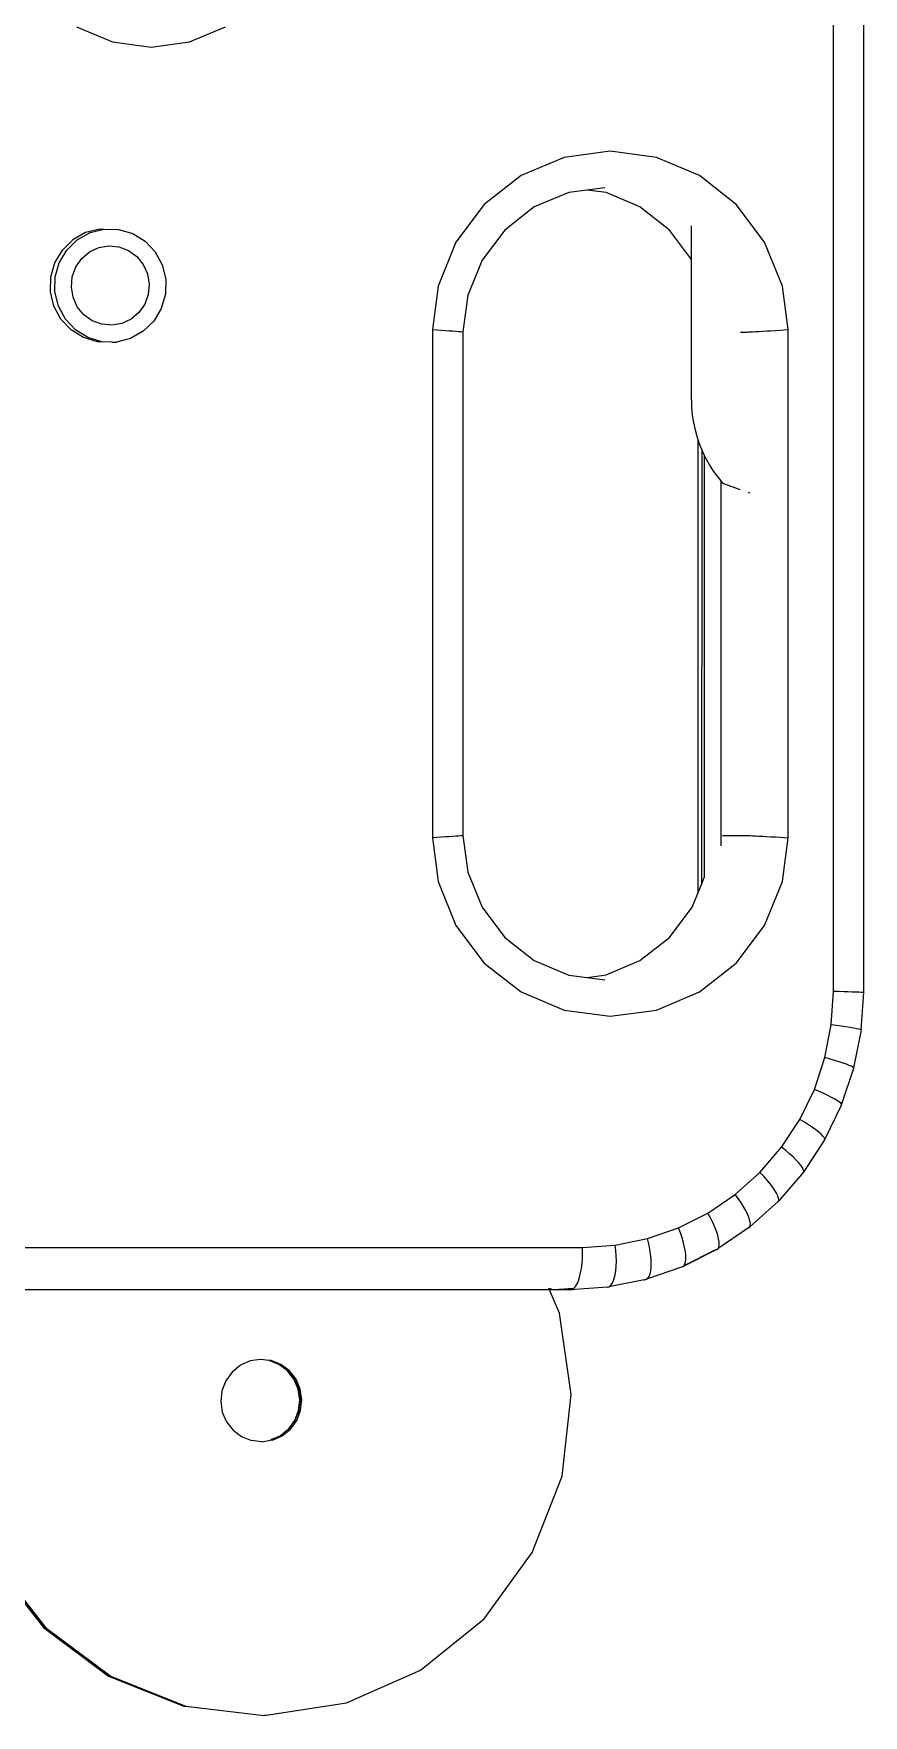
# Model space of a CAD drawing. Extents: x 2733443 to 3206532, y -1516114 to -1264405.
# Drawn here: x 2991537.3 to 2991668.1, y -1490609.7 to -1490344.7 of the extents above; entities that cross this region are included whole.
import ezdxf

# ---------------------------------------------------------------- set-up
doc = ezdxf.new("R2010")
doc.units = 0
doc.header["$MEASUREMENT"] = 0
doc.linetypes.add('1', pattern=[0, 0, 0])
doc.layers.get('0').update_dxf_attribs({"color": 250, "linetype": '1'})
doc.layers.add('furniture', color=33, linetype='Continuous')

# ---------------------------------------------------------------- blocks, each defined once
blk = doc.blocks.new('EQUIPMENT')
at = {"layer": 'furniture'}
for p, q in [((-39929.8, 11667.79), (-39929.8, 12031.52)), ((-39925.08, 12031.72), (-39925.08, 11667.59)), ((-40049.12, 11819.81), (-40043.46, 11817.42)), ((-40031.32, 11817.42), (-40025.67, 11819.81)), ((-40043.46, 11817.42), (-40037.39, 11816.61)), ((-40037.39, 11816.61), (-40031.32, 11817.42)), ((-39972.26, 11799.21), (-39979.03, 11796.35)), ((-39964.99, 11800.19), (-39972.26, 11799.21)), ((-39957.72, 11799.21), (-39964.99, 11800.19)), ((-39950.94, 11796.35), (-39957.72, 11799.21)), ((-39979.03, 11796.35), (-39984.85, 11791.8)), ((-39945.12, 11791.8), (-39950.94, 11796.35)), ((-39971.53, 11793.71), (-39976.96, 11791.42)), ((-39968.64, 11794.07), (-39971.53, 11793.71)), ((-39965.9, 11794.44), (-39968.64, 11794.07)), ((-39965.64, 11793.66), (-39968.64, 11794.07)), ((-39965.84, 11794.44), (-39965.9, 11794.44)), ((-39984.85, 11791.8), (-39989.32, 11785.86)), ((-39976.96, 11791.42), (-39981.62, 11787.77)), ((-39960.33, 11791.42), (-39965.64, 11793.66)), ((-39955.66, 11787.77), (-39960.33, 11791.42)), ((-39940.66, 11785.86), (-39945.12, 11791.8)), ((-39952.19, 11783.15), (-39952.19, 11788.43)), ((-40049.71, 11786.24), (-40051.37, 11784.62)), ((-40050.67, 11784.62), (-40049.01, 11786.24)), ((-40047.71, 11787.37), (-40049.71, 11786.24)), ((-40049.01, 11786.24), (-40047, 11787.37)), ((-40045.48, 11787.92), (-40047.71, 11787.37)), ((-40047, 11787.37), (-40044.78, 11787.92)), ((-40045.48, 11787.92), (-40044.78, 11787.92)), ((-40044.78, 11787.92), (-40042.49, 11787.88)), ((-40042.49, 11787.88), (-40040.28, 11787.22)), ((-40040.28, 11787.22), (-40038.32, 11786.01)), ((-40038.32, 11786.01), (-40036.74, 11784.33)), ((-39989.32, 11785.86), (-39992.12, 11778.95)), ((-39981.62, 11787.77), (-39985.2, 11783.02)), ((-39952.19, 11783.15), (-39955.66, 11787.77)), ((-39937.85, 11778.95), (-39940.66, 11785.86)), ((-40052.55, 11782.62), (-40051.37, 11784.62)), ((-40051.85, 11782.62), (-40050.67, 11784.62)), ((-40049.25, 11781.95), (-40048.32, 11783.28)), ((-40048.32, 11783.28), (-40047.09, 11784.33)), ((-40047.09, 11784.33), (-40045.63, 11785.01)), ((-40045.63, 11785.01), (-40044.05, 11785.29)), ((-40044.05, 11785.29), (-40042.45, 11785.14)), ((-40042.45, 11785.14), (-40040.94, 11784.57)), ((-40040.94, 11784.57), (-40039.63, 11783.62)), ((-40039.63, 11783.62), (-40038.61, 11782.36)), ((-40036.74, 11784.33), (-40035.63, 11782.28)), ((-39952.19, 11761.01), (-39952.19, 11783.15)), ((-40053.19, 11780.38), (-40052.55, 11782.62)), ((-40052.49, 11780.38), (-40051.85, 11782.62)), ((-40049.8, 11780.41), (-40049.25, 11781.95)), ((-40038.61, 11782.36), (-40037.94, 11780.88)), ((-40037.94, 11780.88), (-40037.67, 11779.26)), ((-40035.63, 11782.28), (-40035.08, 11780.01)), ((-39985.2, 11783.02), (-39987.45, 11777.48)), ((-40053.24, 11778.04), (-40053.19, 11780.38)), ((-40052.69, 11775.77), (-40053.24, 11778.04)), ((-40052.54, 11778.04), (-40052.49, 11780.38)), ((-40051.99, 11775.77), (-40052.54, 11778.04)), ((-40049.95, 11778.78), (-40049.8, 11780.41)), ((-40049.68, 11777.17), (-40049.95, 11778.78)), ((-40037.67, 11779.26), (-40037.82, 11777.63)), ((-40035.08, 11780.01), (-40035.13, 11777.67)), ((-39992.12, 11778.95), (-39993.01, 11772.08)), ((-39936.96, 11772.08), (-39937.85, 11778.95)), ((-40051.59, 11773.72), (-40052.69, 11775.77)), ((-40050.89, 11773.72), (-40051.99, 11775.77)), ((-40049.01, 11775.68), (-40049.68, 11777.17)), ((-40047.99, 11774.43), (-40049.01, 11775.68)), ((-40038.37, 11776.1), (-40039.3, 11774.76)), ((-40037.82, 11777.63), (-40038.37, 11776.1)), ((-40035.77, 11775.43), (-40036.96, 11773.43)), ((-40035.13, 11777.67), (-40035.77, 11775.43)), ((-39987.45, 11777.48), (-39988.22, 11771.72)), ((-40050, 11772.03), (-40051.59, 11773.72)), ((-40049.3, 11772.03), (-40050.89, 11773.72)), ((-40046.68, 11773.48), (-40047.99, 11774.43)), ((-40045.17, 11772.91), (-40046.68, 11773.48)), ((-40043.58, 11772.76), (-40045.17, 11772.91)), ((-40041.99, 11773.04), (-40043.58, 11772.76)), ((-40040.54, 11773.72), (-40041.99, 11773.04)), ((-40039.3, 11774.76), (-40040.54, 11773.72)), ((-40036.96, 11773.43), (-40038.61, 11771.81)), ((-40048.04, 11770.82), (-40050, 11772.03)), ((-40047.34, 11770.82), (-40049.3, 11772.03)), ((-40045.84, 11770.17), (-40048.04, 11770.82)), ((-40045.14, 11770.17), (-40047.34, 11770.82)), ((-40045.14, 11770.17), (-40045.84, 11770.17)), ((-40043.55, 11770.12), (-40045.14, 11770.17)), ((-40043.55, 11770.12), (-40042.84, 11770.12)), ((-40040.62, 11770.68), (-40042.84, 11770.12)), ((-40038.61, 11771.81), (-40040.62, 11770.68)), ((-39993.01, 11772.08), (-39993.01, 11691.98)), ((-39993.01, 11772.08), (-39992.32, 11772.03)), ((-39992.32, 11772.03), (-39991.64, 11771.99)), ((-39991.64, 11771.99), (-39990.98, 11771.94)), ((-39990.98, 11771.94), (-39990.37, 11771.9)), ((-39990.37, 11771.9), (-39989.81, 11771.86)), ((-39989.81, 11771.86), (-39989.31, 11771.82)), ((-39989.31, 11771.82), (-39988.9, 11771.78)), ((-39988.9, 11771.78), (-39988.57, 11771.76)), ((-39988.57, 11771.76), (-39988.34, 11771.73)), ((-39988.34, 11771.73), (-39988.28, 11771.7)), ((-39988.28, 11771.7), (-39988.34, 11771.7)), ((-39988.22, 11771.72), (-39988.28, 11771.7)), ((-39988.22, 11771.72), (-39988.22, 11692.34)), ((-39944.44, 11771.7), (-39943.4, 11771.7)), ((-39943.4, 11771.7), (-39943.22, 11771.71)), ((-39943.22, 11771.71), (-39942.93, 11771.72)), ((-39942.93, 11771.72), (-39942.55, 11771.73)), ((-39942.55, 11771.73), (-39942.09, 11771.76)), ((-39942.09, 11771.76), (-39941.56, 11771.78)), ((-39941.56, 11771.78), (-39940.96, 11771.82)), ((-39940.96, 11771.82), (-39940.32, 11771.86)), ((-39940.32, 11771.86), (-39939.65, 11771.9)), ((-39939.65, 11771.9), (-39938.96, 11771.94)), ((-39938.96, 11771.94), (-39938.27, 11771.99)), ((-39938.27, 11771.99), (-39937.6, 11772.03)), ((-39937.6, 11772.03), (-39936.96, 11772.08)), ((-39936.96, 11691.98), (-39936.96, 11772.08)), ((-39952.19, 11761.01), (-39952.16, 11759.81)), ((-39952.16, 11759.81), (-39952.05, 11758.62)), ((-39952.05, 11758.62), (-39951.87, 11757.43)), ((-39951.87, 11757.43), (-39951.62, 11756.26)), ((-39951.62, 11756.26), (-39951.3, 11755.1)), ((-39951.3, 11755.1), (-39950.91, 11753.96)), ((-39951.14, 11683.38), (-39951.14, 11754.64)), ((-39950.91, 11753.96), (-39950.56, 11753.13)), ((-39950.56, 11753.13), (-39950.62, 11684.65)), ((-39950.56, 11753.13), (-39950.45, 11752.85)), ((-39950.45, 11752.85), (-39950.19, 11752.31)), ((-39950.19, 11752.31), (-39950.19, 11685.72)), ((-39950.19, 11752.31), (-39949.93, 11751.77)), ((-39949.93, 11751.77), (-39949.34, 11750.72)), ((-39949.34, 11750.72), (-39948.69, 11749.71)), ((-39948.69, 11749.71), (-39947.99, 11748.75)), ((-39947.99, 11748.75), (-39947.57, 11748.24)), ((-39947.57, 11748.24), (-39947.57, 11690.75)), ((-39947.57, 11748.24), (-39947.22, 11747.82)), ((-39944.44, 11746.85), (-39947.22, 11747.82)), ((-39942.93, 11746.32), (-39943.22, 11746.42)), ((-39992.32, 11692.03), (-39993.01, 11691.98)), ((-39993.01, 11691.98), (-39992.12, 11685.1)), ((-39991.64, 11692.07), (-39992.32, 11692.03)), ((-39990.98, 11692.12), (-39991.64, 11692.07)), ((-39990.37, 11692.16), (-39990.98, 11692.12)), ((-39989.81, 11692.2), (-39990.37, 11692.16)), ((-39989.31, 11692.24), (-39989.81, 11692.2)), ((-39988.9, 11692.27), (-39989.31, 11692.24)), ((-39988.57, 11692.3), (-39988.9, 11692.27)), ((-39988.34, 11692.32), (-39988.57, 11692.3)), ((-39988.34, 11692.36), (-39988.28, 11692.36)), ((-39988.28, 11692.36), (-39988.34, 11692.32)), ((-39988.28, 11692.36), (-39988.22, 11692.34)), ((-39988.22, 11692.34), (-39987.45, 11686.58)), ((-39947.29, 11692.36), (-39943.4, 11692.36)), ((-39943.4, 11692.36), (-39943.22, 11692.35)), ((-39943.22, 11692.35), (-39942.93, 11692.34)), ((-39942.93, 11692.34), (-39942.55, 11692.32)), ((-39942.55, 11692.32), (-39942.09, 11692.3)), ((-39942.09, 11692.3), (-39941.56, 11692.27)), ((-39941.56, 11692.27), (-39940.96, 11692.24)), ((-39940.96, 11692.24), (-39940.32, 11692.2)), ((-39940.32, 11692.2), (-39939.65, 11692.16)), ((-39939.65, 11692.16), (-39938.96, 11692.12)), ((-39938.96, 11692.12), (-39938.27, 11692.07)), ((-39938.27, 11692.07), (-39937.6, 11692.03)), ((-39937.85, 11685.1), (-39936.96, 11691.98)), ((-39937.6, 11692.03), (-39936.96, 11691.98)), ((-39992.12, 11685.1), (-39989.32, 11678.19)), ((-39987.45, 11686.58), (-39985.2, 11681.04)), ((-39950.62, 11684.65), (-39950.19, 11685.72)), ((-39940.66, 11678.19), (-39937.85, 11685.1)), ((-39952.09, 11681.04), (-39950.62, 11684.65)), ((-39985.2, 11681.04), (-39981.62, 11676.29)), ((-39955.66, 11676.29), (-39952.09, 11681.04)), ((-39989.32, 11678.19), (-39984.85, 11672.26)), ((-39945.12, 11672.26), (-39940.66, 11678.19)), ((-39981.62, 11676.29), (-39976.96, 11672.64)), ((-39960.33, 11672.64), (-39955.66, 11676.29)), ((-39984.85, 11672.26), (-39979.03, 11667.71)), ((-39976.96, 11672.64), (-39971.53, 11670.34)), ((-39965.63, 11670.4), (-39960.33, 11672.64)), ((-39950.94, 11667.71), (-39945.12, 11672.26)), ((-39971.53, 11670.34), (-39968.64, 11669.99)), ((-39968.64, 11669.99), (-39965.63, 11670.4)), ((-39968.64, 11669.99), (-39965.84, 11669.62)), ((-39979.03, 11667.71), (-39972.26, 11664.85)), ((-39957.72, 11664.85), (-39950.94, 11667.71)), ((-39930.14, 11662.53), (-39929.8, 11667.79)), ((-39928.97, 11667.76), (-39929.8, 11667.79)), ((-39928.19, 11667.74), (-39928.97, 11667.76)), ((-39927.48, 11667.71), (-39928.19, 11667.74)), ((-39926.83, 11667.68), (-39927.48, 11667.71)), ((-39926.28, 11667.66), (-39926.83, 11667.68)), ((-39925.82, 11667.64), (-39926.28, 11667.66)), ((-39925.46, 11667.62), (-39925.82, 11667.64)), ((-39925.22, 11667.6), (-39925.46, 11667.62)), ((-39925.08, 11667.59), (-39925.46, 11661.72)), ((-39925.08, 11667.59), (-39925.22, 11667.6)), ((-39972.26, 11664.85), (-39964.99, 11663.87)), ((-39964.99, 11663.87), (-39957.72, 11664.85)), ((-39931.15, 11657.35), (-39930.14, 11662.53)), ((-39929.31, 11662.41), (-39930.14, 11662.53)), ((-39928.54, 11662.3), (-39929.31, 11662.41)), ((-39927.83, 11662.19), (-39928.54, 11662.3)), ((-39927.19, 11662.09), (-39927.83, 11662.19)), ((-39926.64, 11662), (-39927.19, 11662.09)), ((-39926.19, 11661.91), (-39926.64, 11662)), ((-39925.44, 11661.68), (-39926.62, 11655.76)), ((-39925.84, 11661.84), (-39926.19, 11661.91)), ((-39925.59, 11661.77), (-39925.84, 11661.84)), ((-39925.46, 11661.72), (-39925.59, 11661.77)), ((-39925.44, 11661.68), (-39925.46, 11661.72)), ((-39932.81, 11652.35), (-39931.15, 11657.35)), ((-39930.34, 11657.13), (-39931.15, 11657.35)), ((-39929.59, 11656.91), (-39930.34, 11657.13)), ((-39928.9, 11656.69), (-39929.59, 11656.91)), ((-39928.29, 11656.49), (-39928.9, 11656.69)), ((-39927.76, 11656.3), (-39928.29, 11656.49)), ((-39927.32, 11656.13), (-39927.76, 11656.3)), ((-39926.98, 11655.98), (-39927.32, 11656.13)), ((-39926.75, 11655.86), (-39926.98, 11655.98)), ((-39926.62, 11655.76), (-39926.75, 11655.86)), ((-39926.66, 11655.66), (-39928.54, 11650)), ((-39926.66, 11655.66), (-39926.61, 11655.68)), ((-39926.61, 11655.68), (-39926.62, 11655.76)), ((-39935.1, 11647.62), (-39932.81, 11652.35)), ((-39932.04, 11652.02), (-39932.81, 11652.35)), ((-39931.33, 11651.7), (-39932.04, 11652.02)), ((-39930.67, 11651.38), (-39931.33, 11651.7)), ((-39930.09, 11651.08), (-39930.67, 11651.38)), ((-39929.59, 11650.81), (-39930.09, 11651.08)), ((-39929.17, 11650.56), (-39929.59, 11650.81)), ((-39928.86, 11650.33), (-39929.17, 11650.56)), ((-39928.54, 11649.89), (-39931.2, 11644.4)), ((-39928.65, 11650.15), (-39928.86, 11650.33)), ((-39928.54, 11650), (-39928.65, 11650.15)), ((-39928.54, 11649.89), (-39928.54, 11650)), ((-39937.97, 11643.23), (-39935.1, 11647.62)), ((-39934.38, 11647.19), (-39935.1, 11647.62)), ((-39933.71, 11646.76), (-39934.38, 11647.19)), ((-39933.1, 11646.35), (-39933.71, 11646.76)), ((-39932.56, 11645.96), (-39933.1, 11646.35)), ((-39932.1, 11645.6), (-39932.56, 11645.96)), ((-39931.73, 11645.27), (-39932.1, 11645.6)), ((-39931.45, 11644.98), (-39931.73, 11645.27)), ((-39941.39, 11639.27), (-39937.97, 11643.23)), ((-39937.32, 11642.71), (-39937.97, 11643.23)), ((-39936.71, 11642.19), (-39937.32, 11642.71)), ((-39931.2, 11644.4), (-39934.53, 11639.31)), ((-39931.26, 11644.74), (-39931.45, 11644.98)), ((-39931.18, 11644.54), (-39931.26, 11644.74)), ((-39931.2, 11644.4), (-39931.18, 11644.54)), ((-39936.16, 11641.69), (-39936.71, 11642.19)), ((-39935.68, 11641.21), (-39936.16, 11641.69)), ((-39935.27, 11640.77), (-39935.68, 11641.21)), ((-39934.94, 11640.37), (-39935.27, 11640.77)), ((-39934.7, 11640.02), (-39934.94, 11640.37)), ((-39934.55, 11639.72), (-39934.7, 11640.02)), ((-39945.28, 11635.79), (-39941.39, 11639.27)), ((-39940.8, 11638.65), (-39941.39, 11639.27)), ((-39940.27, 11638.05), (-39940.8, 11638.65)), ((-39939.79, 11637.47), (-39940.27, 11638.05)), ((-39939.37, 11636.92), (-39939.79, 11637.47)), ((-39934.53, 11639.31), (-39938.49, 11634.71)), ((-39934.49, 11639.48), (-39934.55, 11639.72)), ((-39934.53, 11639.31), (-39934.49, 11639.48)), ((-39949.58, 11632.85), (-39945.28, 11635.79)), ((-39944.78, 11635.1), (-39945.28, 11635.79)), ((-39944.32, 11634.42), (-39944.78, 11635.1)), ((-39938.49, 11634.71), (-39943, 11630.67)), ((-39939.02, 11636.41), (-39939.37, 11636.92)), ((-39938.75, 11635.94), (-39939.02, 11636.41)), ((-39938.56, 11635.53), (-39938.75, 11635.94)), ((-39938.45, 11635.19), (-39938.56, 11635.53)), ((-39938.49, 11634.71), (-39938.43, 11634.91)), ((-39938.43, 11634.91), (-39938.45, 11635.19)), ((-39954.22, 11630.52), (-39949.58, 11632.85)), ((-39949.17, 11632.1), (-39949.58, 11632.85)), ((-39948.81, 11631.37), (-39949.17, 11632.1)), ((-39943.92, 11633.77), (-39944.32, 11634.42)), ((-39943.58, 11633.15), (-39943.92, 11633.77)), ((-39943.3, 11632.58), (-39943.58, 11633.15)), ((-39943.09, 11632.06), (-39943.3, 11632.58)), ((-39942.96, 11631.6), (-39943.09, 11632.06)), ((-39959.12, 11628.82), (-39954.22, 11630.52)), ((-39953.91, 11629.72), (-39954.22, 11630.52)), ((-39953.65, 11628.93), (-39953.91, 11629.72)), ((-39948.49, 11630.65), (-39948.81, 11631.37)), ((-39948.24, 11629.98), (-39948.49, 11630.65)), ((-39948.03, 11629.35), (-39948.24, 11629.98)), ((-39947.9, 11628.78), (-39948.03, 11629.35)), ((-39943.17, 11630.53), (-39947.99, 11627.27)), ((-39943.17, 11630.53), (-39943, 11630.67)), ((-39943, 11630.67), (-39942.91, 11630.9)), ((-39942.89, 11631.21), (-39942.96, 11631.6)), ((-39942.91, 11630.9), (-39942.89, 11631.21)), ((-40128.32, 11627.45), (-39969.36, 11627.45)), ((-39969.36, 11627.45), (-39964.19, 11627.79)), ((-39969.35, 11626.59), (-39969.36, 11627.45)), ((-39964.19, 11627.79), (-39959.12, 11628.82)), ((-39964.1, 11626.94), (-39964.19, 11627.79)), ((-39964.05, 11626.09), (-39964.1, 11626.94)), ((-39958.92, 11627.99), (-39959.12, 11628.82)), ((-39958.76, 11627.17), (-39958.92, 11627.99)), ((-39958.64, 11626.37), (-39958.76, 11627.17)), ((-39953.43, 11628.17), (-39953.65, 11628.93)), ((-39948.18, 11627.11), (-39953.58, 11624.4)), ((-39953.26, 11627.45), (-39953.43, 11628.17)), ((-39948.42, 11627.05), (-39953.37, 11624.56)), ((-39953.14, 11626.78), (-39953.26, 11627.45)), ((-39953.08, 11626.18), (-39953.14, 11626.78)), ((-39948.42, 11627.05), (-39948.18, 11627.11)), ((-39948.18, 11627.11), (-39947.99, 11627.27)), ((-39947.99, 11627.27), (-39947.87, 11627.52)), ((-39947.82, 11628.28), (-39947.9, 11628.78)), ((-39947.87, 11627.52), (-39947.81, 11627.86)), ((-39947.81, 11627.86), (-39947.82, 11628.28)), ((-39969.67, 11623.41), (-39969.54, 11624.14)), ((-39969.54, 11624.14), (-39969.44, 11624.91)), ((-39969.44, 11624.91), (-39969.38, 11625.74)), ((-39969.38, 11625.74), (-39969.35, 11626.59)), ((-39964.12, 11623.79), (-39964.05, 11624.5)), ((-39964.03, 11625.28), (-39964.05, 11626.09)), ((-39964.05, 11624.5), (-39964.03, 11625.28)), ((-39953.58, 11624.4), (-39959.28, 11622.42)), ((-39958.56, 11625.62), (-39958.64, 11626.37)), ((-39958.61, 11623.73), (-39958.55, 11624.28)), ((-39958.53, 11624.92), (-39958.56, 11625.62)), ((-39958.55, 11624.28), (-39958.53, 11624.92)), ((-39953.58, 11624.4), (-39953.37, 11624.56)), ((-39953.37, 11624.56), (-39953.22, 11624.83)), ((-39953.22, 11624.83), (-39953.12, 11625.19)), ((-39953.12, 11625.19), (-39953.07, 11625.64)), ((-39953.07, 11625.64), (-39953.08, 11626.18)), ((-39970.47, 11621.3), (-39970.23, 11621.7)), ((-39970.23, 11621.7), (-39970.02, 11622.18)), ((-39970.02, 11622.18), (-39969.83, 11622.76)), ((-39969.83, 11622.76), (-39969.67, 11623.41)), ((-39959.62, 11622.35), (-39965.19, 11621.22)), ((-39965.19, 11621.22), (-39964.94, 11621.4)), ((-39964.94, 11621.4), (-39964.72, 11621.69)), ((-39964.72, 11621.69), (-39964.52, 11622.08)), ((-39964.52, 11622.08), (-39964.35, 11622.56)), ((-39964.35, 11622.56), (-39964.21, 11623.13)), ((-39964.21, 11623.13), (-39964.12, 11623.79)), ((-39959.62, 11622.35), (-39959.55, 11622.35)), ((-39959.44, 11622.39), (-39959.55, 11622.35)), ((-39959.44, 11622.39), (-39959.28, 11622.42)), ((-39959.28, 11622.42), (-39959.06, 11622.6)), ((-39959.06, 11622.6), (-39958.87, 11622.88)), ((-39958.87, 11622.88), (-39958.72, 11623.25)), ((-39958.72, 11623.25), (-39958.61, 11623.73)), ((-39974.58, 11620.76), (-40065.25, 11620.76)), ((-39974.61, 11620.83), (-39974.69, 11621.02)), ((-39973.01, 11617.09), (-39974.58, 11620.76)), ((-39971.27, 11620.76), (-39974.58, 11620.76)), ((-39974.52, 11621.02), (-39974.26, 11620.85)), ((-39974.26, 11620.85), (-39974.17, 11620.83)), ((-39970.76, 11620.99), (-39973.12, 11620.83)), ((-39965.46, 11621.15), (-39971.27, 11620.76)), ((-39971.27, 11620.76), (-39970.99, 11620.83)), ((-39970.99, 11620.83), (-39970.76, 11620.99)), ((-39970.76, 11620.99), (-39970.73, 11621.02)), ((-39970.73, 11621.02), (-39970.47, 11621.3)), ((-39965.46, 11621.15), (-39965.19, 11621.22)), ((-39971.13, 11604.28), (-39973.01, 11617.09)), ((-40023.29, 11608.86), (-40024.6, 11607.8)), ((-40021.76, 11609.54), (-40023.29, 11608.86)), ((-40020.11, 11609.79), (-40021.76, 11609.54)), ((-40018.77, 11609.6), (-40020.11, 11609.79)), ((-40018.69, 11609.63), (-40018.77, 11609.6)), ((-40017.22, 11608.98), (-40018.77, 11609.6)), ((-40017.13, 11609.02), (-40018.69, 11609.63)), ((-40018.45, 11609.61), (-40018.69, 11609.63)), ((-40016.9, 11608.99), (-40018.45, 11609.61)), ((-40015.88, 11607.98), (-40017.22, 11608.98)), ((-40015.79, 11608.01), (-40017.13, 11609.02)), ((-40015.56, 11607.98), (-40016.9, 11608.99)), ((-40025.6, 11606.44), (-40026.21, 11604.86)), ((-40024.6, 11607.8), (-40025.6, 11606.44)), ((-40014.84, 11606.65), (-40015.88, 11607.98)), ((-40014.75, 11606.69), (-40015.79, 11608.01)), ((-40014.52, 11606.66), (-40015.56, 11607.98)), ((-40014.18, 11605.1), (-40014.84, 11606.65)), ((-40014.09, 11605.13), (-40014.75, 11606.69)), ((-40013.85, 11605.11), (-40014.52, 11606.66)), ((-40026.21, 11604.86), (-40026.4, 11603.17)), ((-40026.4, 11603.17), (-40026.16, 11601.5)), ((-40013.93, 11603.42), (-40014.18, 11605.1)), ((-40014.12, 11601.74), (-40013.93, 11603.42)), ((-40013.84, 11603.46), (-40014.09, 11605.13)), ((-40014.04, 11601.77), (-40013.84, 11603.46)), ((-40013.61, 11603.43), (-40013.85, 11605.11)), ((-40013.8, 11601.75), (-40013.61, 11603.43)), ((-39972.59, 11591.41), (-39971.13, 11604.28)), ((-40026.16, 11601.5), (-40025.49, 11599.95)), ((-40014.74, 11600.16), (-40014.12, 11601.74)), ((-40014.65, 11600.19), (-40014.04, 11601.77)), ((-40014.41, 11600.17), (-40013.8, 11601.75)), ((-40025.49, 11599.95), (-40024.45, 11598.62)), ((-40024.45, 11598.62), (-40023.11, 11597.62)), ((-40023.11, 11597.62), (-40021.56, 11597)), ((-40016.95, 11597.77), (-40018.48, 11597.09)), ((-40018.25, 11597.07), (-40016.72, 11597.75)), ((-40015.73, 11598.8), (-40016.95, 11597.77)), ((-40016.72, 11597.75), (-40015.41, 11598.8)), ((-40015.73, 11598.8), (-40014.74, 11600.16)), ((-40015.64, 11598.83), (-40015.73, 11598.8)), ((-40015.64, 11598.83), (-40014.65, 11600.19)), ((-40015.41, 11598.8), (-40014.41, 11600.17)), ((-40019.9, 11596.81), (-40021.56, 11597)), ((-40019.9, 11596.81), (-40018.57, 11597.06)), ((-40018.57, 11597.06), (-40018.48, 11597.09)), ((-40018.48, 11597.09), (-40018.25, 11597.07)), ((-39977.28, 11579.35), (-39972.59, 11591.41)), ((-39984.88, 11568.92), (-39977.28, 11579.35)), ((-40062.25, 11577.65), (-40054.32, 11567.53)), ((-40054.23, 11567.56), (-40062.16, 11577.68)), ((-40061.93, 11577.65), (-40054, 11567.54)), ((-39994.88, 11560.84), (-39984.88, 11568.92)), ((-40054.32, 11567.53), (-40044.07, 11559.85)), ((-40043.98, 11559.88), (-40054.23, 11567.56)), ((-40054, 11567.54), (-40043.75, 11559.86)), ((-40006.58, 11555.65), (-39994.88, 11560.84)), ((-40044.07, 11559.85), (-40032.21, 11555.13)), ((-40032.12, 11555.16), (-40043.98, 11559.88)), ((-40043.75, 11559.86), (-40031.88, 11555.14)), ((-40032.21, 11555.13), (-40032.12, 11555.16)), ((-40032.12, 11555.16), (-40031.88, 11555.14)), ((-40019.21, 11553.7), (-40006.58, 11555.65)), ((-40031.88, 11555.14), (-40019.53, 11553.69)), ((-40019.53, 11553.69), (-40019.44, 11553.73)), ((-40019.44, 11553.73), (-40019.21, 11553.7))]:
    blk.add_line(p, q, dxfattribs=at)

msp = doc.modelspace()

# ---------------------------------------------------------------- block references
at = {"color": 240, "true_color": 0xed1f24}
msp.add_blockref('EQUIPMENT', (3031593.1809, -1502163.4359), dxfattribs=at)

doc.saveas('drawing.dxf')
